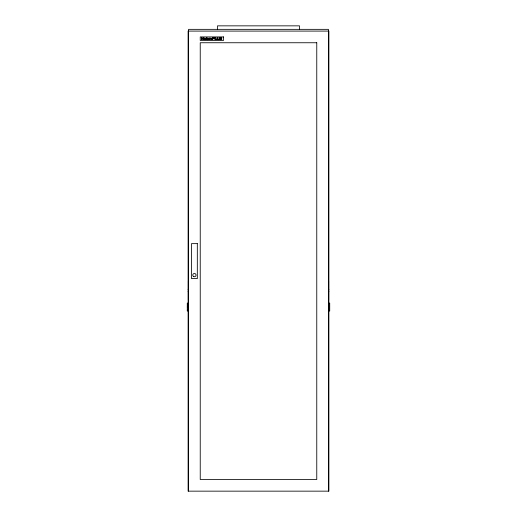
<?xml version="1.0" encoding="UTF-8"?>
<svg xmlns="http://www.w3.org/2000/svg" width="517" height="517" viewBox="0 0 517 517"><rect width="100%" height="100%" fill="white"/><g stroke="black" fill="none" stroke-linecap="round" stroke-linejoin="round"><path stroke-width="0.78" d="M188.582 260.891L188.117 260.891L188.117 31.091L328.883 31.091L328.883 260.891L328.418 260.891M188.582 261.356L188.117 261.356L188.117 491.15L328.883 491.15L328.883 261.356L328.418 261.356M188.117 289.32L188.582 289.32M328.418 289.32L328.883 289.32M188.117 291.653L188.582 291.653M328.418 291.653L328.883 291.653M188.117 303.117L187.29 303.117L187.29 310.995L188.117 310.995M328.883 303.117L329.71 303.117L329.71 310.995L328.883 310.995M187.29 304.048L188.117 304.048M187.29 306.206L188.117 306.206M187.29 307.137L188.117 307.137M187.29 310.064L188.117 310.064M328.65 280.99L328.65 299.983M328.418 491.15L328.418 29.346L188.582 29.346L188.582 491.15M299.517 29.346L299.517 25.85L217.483 25.85L217.483 29.346M188.35 280.99L188.35 299.983M208.054 38.891L207.776 39.376L206.852 39.37C206.173 38.374 208.047 37.89 208.054 38.891M219.344 38.891C218.975 40.546 215.867 39.46 217.011 37.657L217.444 37.657C216.196 39.983 220.158 39.983 218.911 37.657L219.344 37.657L219.344 38.891M208.474 38.872L207.466 39.68A1.609 1.609 0 0 1 206.852 39.57L206.445 39.635L206.445 37.567L206.852 37.567C206.309 38.904 208.538 37.431 208.474 38.872M214.439 38.252L212.836 38.898L212.836 39.635L212.409 39.635L212.409 37.657L213.889 37.722L214.439 38.252M219.841 38.071L221.541 39.111L219.796 39.518A3.386 3.386 0 0 0 220.856 39.673L221.696 39.492L221.948 38.904L220.313 38.032L221.858 37.747L219.841 38.071M203.982 39.059L204.402 39.641L205.876 39.635L205.469 38.174L204.15 38.18L205.469 38.659L203.982 39.059M213.993 38.258L212.836 38.672L212.836 37.883L213.993 38.258M204.396 39.092L205.016 39.434L205.469 38.859L204.396 39.092M202.166 38.717L201.979 39.635L201.552 39.635L201.552 37.657L201.979 37.657L201.979 38.568L203.821 37.657L202.49 38.542L203.898 39.635L202.166 38.717M210.49 38.226L209.908 38.148L209.908 39.635L210.309 39.635L210.309 38.529L210.936 38.348L211.382 38.601L211.395 39.635L211.802 39.635L211.692 38.336L210.49 38.226M223.544 36.92L200.234 36.92L200.234 40.416L223.544 40.416L223.544 36.92M215.279 37.657L214.846 37.657L214.846 39.635L216.713 39.635L215.279 39.402L215.279 37.657M209.307 38.148L208.9 38.148L208.9 39.635L209.307 39.635L209.307 38.148M316.766 42.749L200.234 42.749L200.234 479.498L316.766 479.498L316.766 42.749M197.32 243.643L191.497 243.643L191.497 278.598L197.32 278.598L197.32 243.643M193.591 276.517A1.629 1.629 0 0 0 196.04 275.102A1.629 1.629 0 0 0 193.591 273.693A1.629 1.629 0 0 0 193.591 276.517"/></g></svg>
